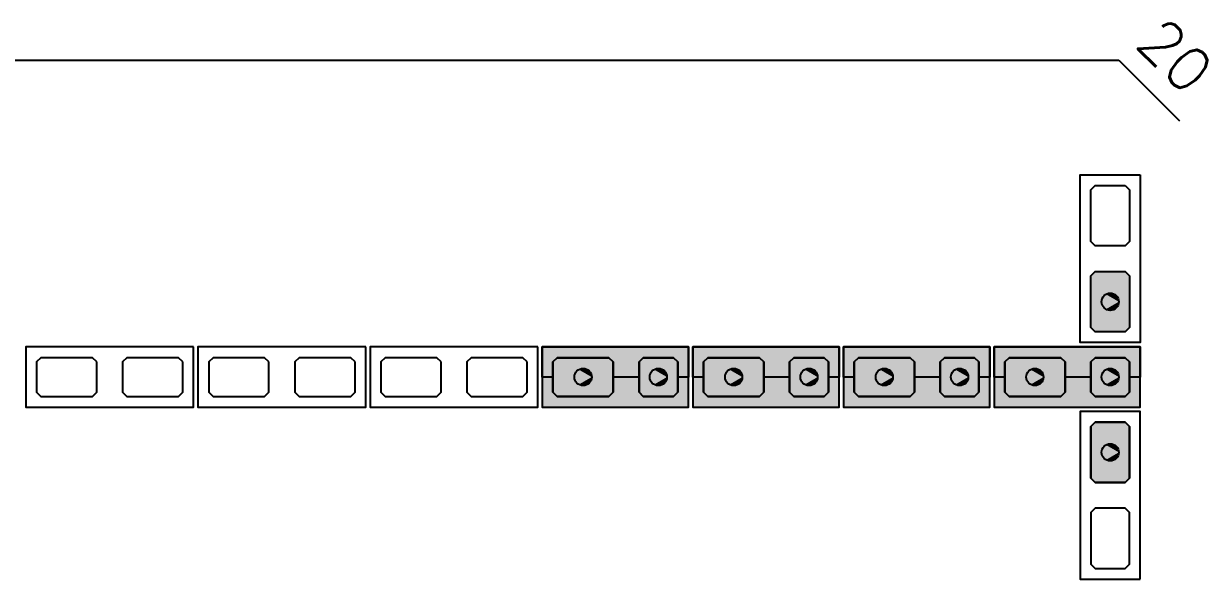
# Model space of a CAD drawing. Extents: x -1.9 to 86, y -1.6 to 61.
# Drawn here: x 58.52 to 64.02, y 33.29 to 35.88 of the extents above; entities that cross this region are included whole.
import ezdxf

# ---------------------------------------------------------------- set-up
doc = ezdxf.new("R2010")
doc.units = 0
doc.header["$MEASUREMENT"] = 0
for name, color, linetype in [('PENA_01', 1, 'CONTINUOUS'), ('PENA_02', 2, 'CONTINUOUS'), ('PENA_03', 3, 'CONTINUOUS'), ('PENA_05', 5, 'CONTINUOUS'), ('PENA_11', 252, 'CONTINUOUS'), ('PENA_21', 100, 'CONTINUOUS')]:
    doc.layers.add(name, color=color, linetype=linetype)
doc.styles.get("Standard").update_dxf_attribs({"font": 'ROMANS.SHX'})

msp = doc.modelspace()

# ---------------------------------------------------------------- linework, layer by layer
at = {"layer": 'PENA_01', "linetype": 'Continuous'}
for points in [[(63.6358, 35.1235), (63.6558, 35.1035), (63.6558, 34.8635), (63.6358, 34.8435), (63.4958, 34.8435), (63.4758, 34.8635), (63.4758, 35.1035), (63.4958, 35.1235), (63.6358, 35.1235)], [(63.6358, 34.7235), (63.6558, 34.7035), (63.6558, 34.4635), (63.6358, 34.4435), (63.4958, 34.4435), (63.4758, 34.4635), (63.4758, 34.7035), (63.4958, 34.7235), (63.6358, 34.7235)], [(58.8558, 34.3035), (58.8358, 34.3235), (58.5958, 34.3235), (58.5758, 34.3035), (58.5758, 34.1635), (58.5958, 34.1435), (58.8358, 34.1435), (58.8558, 34.1635), (58.8558, 34.3035)], [(59.2558, 34.3035), (59.2358, 34.3235), (58.9958, 34.3235), (58.9758, 34.3035), (58.9758, 34.1635), (58.9958, 34.1435), (59.2358, 34.1435), (59.2558, 34.1635), (59.2558, 34.3035)], [(59.6558, 34.3035), (59.6358, 34.3235), (59.3958, 34.3235), (59.3758, 34.3035), (59.3758, 34.1635), (59.3958, 34.1435), (59.6358, 34.1435), (59.6558, 34.1635), (59.6558, 34.3035)], [(60.0558, 34.3035), (60.0358, 34.3235), (59.7958, 34.3235), (59.7758, 34.3035), (59.7758, 34.1635), (59.7958, 34.1435), (60.0358, 34.1435), (60.0558, 34.1635), (60.0558, 34.3035)], [(60.4558, 34.3035), (60.4358, 34.3235), (60.1958, 34.3235), (60.1758, 34.3035), (60.1758, 34.1635), (60.1958, 34.1435), (60.4358, 34.1435), (60.4558, 34.1635), (60.4558, 34.3035)], [(60.8558, 34.3035), (60.8358, 34.3235), (60.5958, 34.3235), (60.5758, 34.3035), (60.5758, 34.1635), (60.5958, 34.1435), (60.8358, 34.1435), (60.8558, 34.1635), (60.8558, 34.3035)], [(61.2358, 34.3235), (60.9958, 34.3235), (60.9758, 34.3035), (60.9758, 34.1635), (60.9958, 34.1435), (61.2358, 34.1435), (61.2558, 34.1635), (61.2558, 34.3035), (61.2358, 34.3235)], [(61.5358, 34.3235), (61.3958, 34.3235), (61.3758, 34.3035), (61.3758, 34.1635), (61.3958, 34.1435), (61.5358, 34.1435), (61.5558, 34.1635), (61.5558, 34.3035), (61.5358, 34.3235)], [(61.9358, 34.3235), (61.6958, 34.3235), (61.6758, 34.3035), (61.6758, 34.1635), (61.6958, 34.1435), (61.9358, 34.1435), (61.9558, 34.1635), (61.9558, 34.3035), (61.9358, 34.3235)], [(62.2358, 34.3235), (62.0958, 34.3235), (62.0758, 34.3035), (62.0758, 34.1635), (62.0958, 34.1435), (62.2358, 34.1435), (62.2558, 34.1635), (62.2558, 34.3035), (62.2358, 34.3235)], [(62.6358, 34.3235), (62.3958, 34.3235), (62.3758, 34.3035), (62.3758, 34.1635), (62.3958, 34.1435), (62.6358, 34.1435), (62.6558, 34.1635), (62.6558, 34.3035), (62.6358, 34.3235)], [(62.9358, 34.3235), (62.7958, 34.3235), (62.7758, 34.3035), (62.7758, 34.1635), (62.7958, 34.1435), (62.9358, 34.1435), (62.9558, 34.1635), (62.9558, 34.3035), (62.9358, 34.3235)], [(63.3358, 34.3235), (63.0958, 34.3235), (63.0758, 34.3035), (63.0758, 34.1635), (63.0958, 34.1435), (63.3358, 34.1435), (63.3558, 34.1635), (63.3558, 34.3035), (63.3358, 34.3235)], [(63.6358, 34.3235), (63.4958, 34.3235), (63.4758, 34.3035), (63.4758, 34.1635), (63.4958, 34.1435), (63.6358, 34.1435), (63.6558, 34.1635), (63.6558, 34.3035), (63.6358, 34.3235)], [(63.6358, 33.7435), (63.6558, 33.7635), (63.6558, 34.0035), (63.6358, 34.0235), (63.4958, 34.0235), (63.4758, 34.0035), (63.4758, 33.7635), (63.4958, 33.7435), (63.6358, 33.7435)], [(63.6358, 33.3435), (63.6558, 33.3635), (63.6558, 33.6035), (63.6358, 33.6235), (63.4958, 33.6235), (63.4758, 33.6035), (63.4758, 33.3635), (63.4958, 33.3435), (63.6358, 33.3435)]]:
    msp.add_lwpolyline(points, dxfattribs=at)
at = {"layer": 'PENA_02', "linetype": 'Continuous'}
for points in [[(63.7058, 35.1735), (63.7058, 34.3935), (63.4258, 34.3935), (63.4258, 35.1735), (63.7058, 35.1735)], [(59.3058, 34.3735), (58.5258, 34.3735), (58.5258, 34.0935), (59.3058, 34.0935), (59.3058, 34.3735)], [(60.1058, 34.3735), (59.3258, 34.3735), (59.3258, 34.0935), (60.1058, 34.0935), (60.1058, 34.3735)], [(60.9058, 34.3735), (60.1258, 34.3735), (60.1258, 34.0935), (60.9058, 34.0935), (60.9058, 34.3735)], [(61.6058, 34.3735), (60.9258, 34.3735), (60.9258, 34.0935), (61.6058, 34.0935), (61.6058, 34.3735)], [(62.3058, 34.3735), (61.6258, 34.3735), (61.6258, 34.0935), (62.3058, 34.0935), (62.3058, 34.3735)], [(63.0058, 34.3735), (62.3258, 34.3735), (62.3258, 34.0935), (63.0058, 34.0935), (63.0058, 34.3735)], [(63.7058, 34.3735), (63.0258, 34.3735), (63.0258, 34.0935), (63.7058, 34.0935), (63.7058, 34.3735)], [(63.7058, 33.2935), (63.7058, 34.0735), (63.4258, 34.0735), (63.4258, 33.2935), (63.7058, 33.2935)]]:
    msp.add_lwpolyline(points, dxfattribs=at)
at = {"layer": 'PENA_03', "linetype": 'Continuous'}
for points in [[(63.4958, 34.4435), (63.4758, 34.4635), (63.4758, 34.7035), (63.4958, 34.7235), (63.6358, 34.7235), (63.6558, 34.7035), (63.6558, 34.4635), (63.6358, 34.4435), (63.4958, 34.4435)], [(60.9758, 34.3035), (60.9958, 34.3235), (61.2358, 34.3235), (61.2558, 34.3035), (61.2558, 34.1635), (61.2358, 34.1435), (60.9958, 34.1435), (60.9758, 34.1635), (60.9758, 34.3035)], [(61.3958, 34.1435), (61.3758, 34.1635), (61.3758, 34.3035), (61.3958, 34.3235), (61.5358, 34.3235), (61.5558, 34.3035), (61.5558, 34.1635), (61.5358, 34.1435), (61.3958, 34.1435)], [(61.6758, 34.3035), (61.6958, 34.3235), (61.9358, 34.3235), (61.9558, 34.3035), (61.9558, 34.1635), (61.9358, 34.1435), (61.6958, 34.1435), (61.6758, 34.1635), (61.6758, 34.3035)], [(62.0958, 34.1435), (62.0758, 34.1635), (62.0758, 34.3035), (62.0958, 34.3235), (62.2358, 34.3235), (62.2558, 34.3035), (62.2558, 34.1635), (62.2358, 34.1435), (62.0958, 34.1435)], [(62.3758, 34.3035), (62.3958, 34.3235), (62.6358, 34.3235), (62.6558, 34.3035), (62.6558, 34.1635), (62.6358, 34.1435), (62.3958, 34.1435), (62.3758, 34.1635), (62.3758, 34.3035)], [(62.7958, 34.1435), (62.7758, 34.1635), (62.7758, 34.3035), (62.7958, 34.3235), (62.9358, 34.3235), (62.9558, 34.3035), (62.9558, 34.1635), (62.9358, 34.1435), (62.7958, 34.1435)], [(63.0758, 34.3035), (63.0958, 34.3235), (63.3358, 34.3235), (63.3558, 34.3035), (63.3558, 34.1635), (63.3358, 34.1435), (63.0958, 34.1435), (63.0758, 34.1635), (63.0758, 34.3035)], [(63.4958, 34.1435), (63.4758, 34.1635), (63.4758, 34.3035), (63.4958, 34.3235), (63.6358, 34.3235), (63.6558, 34.3035), (63.6558, 34.1635), (63.6358, 34.1435), (63.4958, 34.1435)], [(63.6358, 34.0235), (63.6558, 34.0035), (63.6558, 33.7635), (63.6358, 33.7435), (63.4958, 33.7435), (63.4758, 33.7635), (63.4758, 34.0035), (63.4958, 34.0235), (63.6358, 34.0235)]]:
    msp.add_lwpolyline(points, dxfattribs=at)
for centre in [(63.5658, 34.5835), (61.1158, 34.2335), (61.4658, 34.2335), (61.8158, 34.2335), (62.1658, 34.2335), (62.5158, 34.2335), (62.8658, 34.2335), (63.2158, 34.2335), (63.5658, 34.2335), (63.5658, 33.8835)]:
    msp.add_circle(centre, 0.04, dxfattribs=at)
for points in [[(63.6058, 34.5835), (63.5458, 34.6181), (63.5282, 34.5972)], [(63.6058, 34.5835), (63.5727, 34.6229), (63.5458, 34.6181)], [(63.6058, 34.5835), (63.5964, 34.6092), (63.5727, 34.6229)], [(63.6058, 34.5835), (63.5282, 34.5972), (63.5282, 34.5698)], [(63.6058, 34.5835), (63.5282, 34.5698), (63.5458, 34.5488)], [(63.6058, 34.5835), (63.5458, 34.5488), (63.5727, 34.5441)], [(63.6058, 34.5835), (63.5727, 34.5441), (63.5964, 34.5578)], [(63.6058, 34.5835), (63.5964, 34.5578), (63.6058, 34.5835)], [(61.1558, 34.2335), (61.0958, 34.2681), (61.0782, 34.2472)], [(61.1558, 34.2335), (61.0782, 34.2472), (61.0782, 34.2198)], [(61.1558, 34.2335), (61.0782, 34.2198), (61.0958, 34.1988)], [(61.1558, 34.2335), (61.1227, 34.2729), (61.0958, 34.2681)], [(61.1558, 34.2335), (61.0958, 34.1988), (61.1227, 34.1941)], [(61.1558, 34.2335), (61.1464, 34.2592), (61.1227, 34.2729)], [(61.1558, 34.2335), (61.1227, 34.1941), (61.1464, 34.2078)], [(61.1558, 34.2335), (61.1464, 34.2078), (61.1558, 34.2335)], [(61.5058, 34.2335), (61.4458, 34.2681), (61.4282, 34.2472)], [(61.5058, 34.2335), (61.4282, 34.2472), (61.4282, 34.2198)], [(61.5058, 34.2335), (61.4282, 34.2198), (61.4458, 34.1988)], [(61.5058, 34.2335), (61.4727, 34.2729), (61.4458, 34.2681)], [(61.5058, 34.2335), (61.4458, 34.1988), (61.4727, 34.1941)], [(61.5058, 34.2335), (61.4964, 34.2592), (61.4727, 34.2729)], [(61.5058, 34.2335), (61.4727, 34.1941), (61.4964, 34.2078)], [(61.5058, 34.2335), (61.4964, 34.2078), (61.5058, 34.2335)], [(61.8558, 34.2335), (61.7958, 34.2681), (61.7782, 34.2472)], [(61.8558, 34.2335), (61.7782, 34.2472), (61.7782, 34.2198)], [(61.8558, 34.2335), (61.7782, 34.2198), (61.7958, 34.1988)], [(61.8558, 34.2335), (61.8227, 34.2729), (61.7958, 34.2681)], [(61.8558, 34.2335), (61.7958, 34.1988), (61.8227, 34.1941)], [(61.8558, 34.2335), (61.8464, 34.2592), (61.8227, 34.2729)], [(61.8558, 34.2335), (61.8227, 34.1941), (61.8464, 34.2078)], [(61.8558, 34.2335), (61.8464, 34.2078), (61.8558, 34.2335)], [(62.2058, 34.2335), (62.1458, 34.2681), (62.1282, 34.2472)], [(62.2058, 34.2335), (62.1282, 34.2472), (62.1282, 34.2198)], [(62.2058, 34.2335), (62.1282, 34.2198), (62.1458, 34.1988)], [(62.2058, 34.2335), (62.1727, 34.2729), (62.1458, 34.2681)], [(62.2058, 34.2335), (62.1458, 34.1988), (62.1727, 34.1941)], [(62.2058, 34.2335), (62.1964, 34.2592), (62.1727, 34.2729)], [(62.2058, 34.2335), (62.1727, 34.1941), (62.1964, 34.2078)], [(62.2058, 34.2335), (62.1964, 34.2078), (62.2058, 34.2335)], [(62.5558, 34.2335), (62.4958, 34.2681), (62.4782, 34.2472)], [(62.5558, 34.2335), (62.4782, 34.2472), (62.4782, 34.2198)], [(62.5558, 34.2335), (62.4782, 34.2198), (62.4958, 34.1988)], [(62.5558, 34.2335), (62.5227, 34.2729), (62.4958, 34.2681)], [(62.5558, 34.2335), (62.4958, 34.1988), (62.5227, 34.1941)], [(62.5558, 34.2335), (62.5464, 34.2592), (62.5227, 34.2729)], [(62.5558, 34.2335), (62.5227, 34.1941), (62.5464, 34.2078)], [(62.5558, 34.2335), (62.5464, 34.2078), (62.5558, 34.2335)], [(62.9058, 34.2335), (62.8458, 34.2681), (62.8282, 34.2472)], [(62.9058, 34.2335), (62.8282, 34.2472), (62.8282, 34.2198)], [(62.9058, 34.2335), (62.8282, 34.2198), (62.8458, 34.1988)], [(62.9058, 34.2335), (62.8727, 34.2729), (62.8458, 34.2681)], [(62.9058, 34.2335), (62.8458, 34.1988), (62.8727, 34.1941)], [(62.9058, 34.2335), (62.8964, 34.2592), (62.8727, 34.2729)], [(62.9058, 34.2335), (62.8727, 34.1941), (62.8964, 34.2078)], [(62.9058, 34.2335), (62.8964, 34.2078), (62.9058, 34.2335)], [(63.2558, 34.2335), (63.1958, 34.2681), (63.1782, 34.2472)], [(63.2558, 34.2335), (63.1782, 34.2472), (63.1782, 34.2198)], [(63.2558, 34.2335), (63.1782, 34.2198), (63.1958, 34.1988)], [(63.2558, 34.2335), (63.2227, 34.2729), (63.1958, 34.2681)], [(63.2558, 34.2335), (63.1958, 34.1988), (63.2227, 34.1941)], [(63.2558, 34.2335), (63.2464, 34.2592), (63.2227, 34.2729)], [(63.2558, 34.2335), (63.2227, 34.1941), (63.2464, 34.2078)], [(63.2558, 34.2335), (63.2464, 34.2078), (63.2558, 34.2335)], [(63.6058, 34.2335), (63.5458, 34.2681), (63.5282, 34.2472)], [(63.6058, 34.2335), (63.5282, 34.2472), (63.5282, 34.2198)], [(63.6058, 34.2335), (63.5282, 34.2198), (63.5458, 34.1988)], [(63.6058, 34.2335), (63.5727, 34.2729), (63.5458, 34.2681)], [(63.6058, 34.2335), (63.5458, 34.1988), (63.5727, 34.1941)], [(63.6058, 34.2335), (63.5964, 34.2592), (63.5727, 34.2729)], [(63.6058, 34.2335), (63.5727, 34.1941), (63.5964, 34.2078)], [(63.6058, 34.2335), (63.5964, 34.2078), (63.6058, 34.2335)], [(63.6058, 33.8835), (63.5458, 33.9181), (63.5282, 33.8972)], [(63.6058, 33.8835), (63.5282, 33.8972), (63.5282, 33.8698)], [(63.6058, 33.8835), (63.5727, 33.9229), (63.5458, 33.9181)], [(63.6058, 33.8835), (63.5964, 33.9092), (63.5727, 33.9229)], [(63.6058, 33.8835), (63.5282, 33.8698), (63.5458, 33.8488)], [(63.6058, 33.8835), (63.5458, 33.8488), (63.5727, 33.8441)], [(63.6058, 33.8835), (63.5727, 33.8441), (63.5964, 33.8578)], [(63.6058, 33.8835), (63.5964, 33.8578), (63.6058, 33.8835)]]:
    msp.add_solid(points, dxfattribs=at)
at = {"layer": 'PENA_05', "linetype": 'Continuous'}
for p, q in [((50.7258, 35.7067), (63.6058, 35.7067)), ((63.6058, 35.7067), (63.8886, 35.4239))]:
    msp.add_line(p, q, dxfattribs=at)
at = {"layer": 'PENA_11', "linetype": 'Continuous'}
for points in [[(63.4958, 34.4435), (63.4758, 34.7035), (63.4958, 34.7235)], [(63.4958, 34.4435), (63.4958, 34.7235), (63.6358, 34.7235)], [(63.4958, 34.4435), (63.6358, 34.7235), (63.6558, 34.7035)], [(63.4958, 34.4435), (63.4758, 34.4635), (63.4758, 34.7035)], [(63.4958, 34.4435), (63.6558, 34.7035), (63.6558, 34.4635)], [(63.4958, 34.4435), (63.6558, 34.4635), (63.6358, 34.4435)], [(63.4958, 34.4435), (63.6358, 34.4435), (63.4958, 34.4435)], [(60.9758, 34.3035), (60.9958, 34.3235), (61.2358, 34.3235)], [(60.9758, 34.3035), (61.2358, 34.3235), (61.2558, 34.3035)], [(60.9758, 34.3035), (61.2558, 34.3035), (61.2558, 34.1635)], [(60.9758, 34.3035), (61.2558, 34.1635), (61.2358, 34.1435)], [(60.9758, 34.3035), (61.2358, 34.1435), (60.9958, 34.1435)], [(60.9758, 34.3035), (60.9958, 34.1435), (60.9758, 34.1635)], [(60.9758, 34.3035), (60.9758, 34.1635), (60.9758, 34.3035)], [(61.3958, 34.1435), (61.3758, 34.3035), (61.3958, 34.3235)], [(61.3958, 34.1435), (61.3758, 34.1635), (61.3758, 34.3035)], [(61.3958, 34.1435), (61.3958, 34.3235), (61.5358, 34.3235)], [(61.3958, 34.1435), (61.5358, 34.3235), (61.5558, 34.3035)], [(61.3958, 34.1435), (61.5558, 34.3035), (61.5558, 34.1635)], [(61.6758, 34.3035), (61.6958, 34.3235), (61.9358, 34.3235)], [(61.6758, 34.3035), (61.9358, 34.3235), (61.9558, 34.3035)], [(61.6758, 34.3035), (61.9558, 34.3035), (61.9558, 34.1635)], [(61.6758, 34.3035), (61.9558, 34.1635), (61.9358, 34.1435)], [(61.6758, 34.3035), (61.9358, 34.1435), (61.6958, 34.1435)], [(61.6758, 34.3035), (61.6958, 34.1435), (61.6758, 34.1635)], [(61.6758, 34.3035), (61.6758, 34.1635), (61.6758, 34.3035)], [(62.0958, 34.1435), (62.0758, 34.3035), (62.0958, 34.3235)], [(62.0958, 34.1435), (62.0758, 34.1635), (62.0758, 34.3035)], [(62.0958, 34.1435), (62.0958, 34.3235), (62.2358, 34.3235)], [(62.0958, 34.1435), (62.2358, 34.3235), (62.2558, 34.3035)], [(62.0958, 34.1435), (62.2558, 34.3035), (62.2558, 34.1635)], [(62.3758, 34.3035), (62.3958, 34.3235), (62.6358, 34.3235)], [(62.3758, 34.3035), (62.6358, 34.3235), (62.6558, 34.3035)], [(62.3758, 34.3035), (62.6558, 34.3035), (62.6558, 34.1635)], [(62.3758, 34.3035), (62.6558, 34.1635), (62.6358, 34.1435)], [(62.3758, 34.3035), (62.6358, 34.1435), (62.3958, 34.1435)], [(62.3758, 34.3035), (62.3958, 34.1435), (62.3758, 34.1635)], [(62.3758, 34.3035), (62.3758, 34.1635), (62.3758, 34.3035)], [(62.7958, 34.1435), (62.7758, 34.3035), (62.7958, 34.3235)], [(62.7958, 34.1435), (62.7758, 34.1635), (62.7758, 34.3035)], [(62.7958, 34.1435), (62.7958, 34.3235), (62.9358, 34.3235)], [(62.7958, 34.1435), (62.9358, 34.3235), (62.9558, 34.3035)], [(62.7958, 34.1435), (62.9558, 34.3035), (62.9558, 34.1635)], [(63.0758, 34.3035), (63.0958, 34.3235), (63.3358, 34.3235)], [(63.0758, 34.3035), (63.3358, 34.3235), (63.3558, 34.3035)], [(63.0758, 34.3035), (63.3558, 34.3035), (63.3558, 34.1635)], [(63.0758, 34.3035), (63.3558, 34.1635), (63.3358, 34.1435)], [(63.0758, 34.3035), (63.3358, 34.1435), (63.0958, 34.1435)], [(63.0758, 34.3035), (63.0958, 34.1435), (63.0758, 34.1635)], [(63.0758, 34.3035), (63.0758, 34.1635), (63.0758, 34.3035)], [(63.4958, 34.1435), (63.4758, 34.3035), (63.4958, 34.3235)], [(63.4958, 34.1435), (63.4758, 34.1635), (63.4758, 34.3035)], [(63.4958, 34.1435), (63.4958, 34.3235), (63.6358, 34.3235)], [(63.4958, 34.1435), (63.6358, 34.3235), (63.6558, 34.3035)], [(63.4958, 34.1435), (63.6558, 34.3035), (63.6558, 34.1635)], [(61.3958, 34.1435), (61.5558, 34.1635), (61.5358, 34.1435)], [(61.3958, 34.1435), (61.5358, 34.1435), (61.3958, 34.1435)], [(62.0958, 34.1435), (62.2558, 34.1635), (62.2358, 34.1435)], [(62.0958, 34.1435), (62.2358, 34.1435), (62.0958, 34.1435)], [(62.7958, 34.1435), (62.9558, 34.1635), (62.9358, 34.1435)], [(62.7958, 34.1435), (62.9358, 34.1435), (62.7958, 34.1435)], [(63.4958, 34.1435), (63.6558, 34.1635), (63.6358, 34.1435)], [(63.4958, 34.1435), (63.6358, 34.1435), (63.4958, 34.1435)], [(63.6358, 34.0235), (63.4958, 33.7435), (63.4758, 33.7635)], [(63.6358, 34.0235), (63.4758, 33.7635), (63.4758, 34.0035)], [(63.6358, 34.0235), (63.4758, 34.0035), (63.4958, 34.0235)], [(63.6358, 34.0235), (63.6358, 33.7435), (63.4958, 33.7435)], [(63.6358, 34.0235), (63.4958, 34.0235), (63.6358, 34.0235)], [(63.6358, 34.0235), (63.6558, 34.0035), (63.6558, 33.7635)], [(63.6358, 34.0235), (63.6558, 33.7635), (63.6358, 33.7435)]]:
    msp.add_solid(points, dxfattribs=at)
at = {"layer": 'PENA_21', "linetype": 'Continuous'}
for points in [[(61.6058, 34.2335), (61.5558, 34.2335), (61.5558, 34.3035), (61.5358, 34.3235), (61.3958, 34.3235), (61.3758, 34.3035), (61.3758, 34.2335), (61.2558, 34.2335), (61.2558, 34.3035), (61.2358, 34.3235), (60.9958, 34.3235), (60.9758, 34.3035), (60.9758, 34.2335), (60.9258, 34.2335), (60.9258, 34.3735), (61.6058, 34.3735), (61.6058, 34.2335)], [(62.3058, 34.2335), (62.2558, 34.2335), (62.2558, 34.3035), (62.2358, 34.3235), (62.0958, 34.3235), (62.0758, 34.3035), (62.0758, 34.2335), (61.9558, 34.2335), (61.9558, 34.3035), (61.9358, 34.3235), (61.6958, 34.3235), (61.6758, 34.3035), (61.6758, 34.2335), (61.6258, 34.2335), (61.6258, 34.3735), (62.3058, 34.3735), (62.3058, 34.2335)], [(63.0058, 34.2335), (62.9558, 34.2335), (62.9558, 34.3035), (62.9358, 34.3235), (62.7958, 34.3235), (62.7758, 34.3035), (62.7758, 34.2335), (62.6558, 34.2335), (62.6558, 34.3035), (62.6358, 34.3235), (62.3958, 34.3235), (62.3758, 34.3035), (62.3758, 34.2335), (62.3258, 34.2335), (62.3258, 34.3735), (63.0058, 34.3735), (63.0058, 34.2335)], [(63.7058, 34.2335), (63.6558, 34.2335), (63.6558, 34.3035), (63.6358, 34.3235), (63.4958, 34.3235), (63.4758, 34.3035), (63.4758, 34.2335), (63.3558, 34.2335), (63.3558, 34.3035), (63.3358, 34.3235), (63.0958, 34.3235), (63.0758, 34.3035), (63.0758, 34.2335), (63.0258, 34.2335), (63.0258, 34.3735), (63.7058, 34.3735), (63.7058, 34.2335)], [(61.6058, 34.2335), (61.5558, 34.2335), (61.5558, 34.1635), (61.5358, 34.1435), (61.3958, 34.1435), (61.3758, 34.1635), (61.3758, 34.2335), (61.2558, 34.2335), (61.2558, 34.1635), (61.2358, 34.1435), (60.9958, 34.1435), (60.9758, 34.1635), (60.9758, 34.2335), (60.9258, 34.2335), (60.9258, 34.0935), (61.6058, 34.0935), (61.6058, 34.2335)], [(62.3058, 34.2335), (62.2558, 34.2335), (62.2558, 34.1635), (62.2358, 34.1435), (62.0958, 34.1435), (62.0758, 34.1635), (62.0758, 34.2335), (61.9558, 34.2335), (61.9558, 34.1635), (61.9358, 34.1435), (61.6958, 34.1435), (61.6758, 34.1635), (61.6758, 34.2335), (61.6258, 34.2335), (61.6258, 34.0935), (62.3058, 34.0935), (62.3058, 34.2335)], [(63.0058, 34.2335), (62.9558, 34.2335), (62.9558, 34.1635), (62.9358, 34.1435), (62.7958, 34.1435), (62.7758, 34.1635), (62.7758, 34.2335), (62.6558, 34.2335), (62.6558, 34.1635), (62.6358, 34.1435), (62.3958, 34.1435), (62.3758, 34.1635), (62.3758, 34.2335), (62.3258, 34.2335), (62.3258, 34.0935), (63.0058, 34.0935), (63.0058, 34.2335)], [(63.7058, 34.2335), (63.6558, 34.2335), (63.6558, 34.1635), (63.6358, 34.1435), (63.4958, 34.1435), (63.4758, 34.1635), (63.4758, 34.2335), (63.3558, 34.2335), (63.3558, 34.1635), (63.3358, 34.1435), (63.0958, 34.1435), (63.0758, 34.1635), (63.0758, 34.2335), (63.0258, 34.2335), (63.0258, 34.0935), (63.7058, 34.0935), (63.7058, 34.2335)]]:
    msp.add_lwpolyline(points, dxfattribs=at)
for points in [[(61.6058, 34.3735), (60.9958, 34.3235), (60.9258, 34.3735)], [(60.9958, 34.3235), (60.9758, 34.3035), (60.9258, 34.3735)], [(60.9258, 34.3735), (60.9758, 34.3035), (60.9258, 34.2335)], [(61.2358, 34.3235), (60.9958, 34.3235), (61.6058, 34.3735)], [(61.2558, 34.3035), (61.2358, 34.3235), (61.6058, 34.3735)], [(61.6058, 34.3735), (61.3958, 34.3235), (61.2558, 34.3035)], [(61.6058, 34.3735), (61.5358, 34.3235), (61.3958, 34.3235)], [(61.6058, 34.3735), (61.5558, 34.3035), (61.5358, 34.3235)], [(61.6058, 34.3735), (61.6058, 34.2335), (61.5558, 34.2335)], [(61.6058, 34.3735), (61.5558, 34.2335), (61.5558, 34.3035)], [(62.3058, 34.3735), (61.6958, 34.3235), (61.6258, 34.3735)], [(61.6958, 34.3235), (61.6758, 34.3035), (61.6258, 34.3735)], [(61.6258, 34.3735), (61.6758, 34.3035), (61.6258, 34.2335)], [(61.9358, 34.3235), (61.6958, 34.3235), (62.3058, 34.3735)], [(61.9558, 34.3035), (61.9358, 34.3235), (62.3058, 34.3735)], [(62.3058, 34.3735), (62.0958, 34.3235), (61.9558, 34.3035)], [(62.3058, 34.3735), (62.2358, 34.3235), (62.0958, 34.3235)], [(62.3058, 34.3735), (62.2558, 34.3035), (62.2358, 34.3235)], [(62.3058, 34.3735), (62.3058, 34.2335), (62.2558, 34.2335)], [(62.3058, 34.3735), (62.2558, 34.2335), (62.2558, 34.3035)], [(63.0058, 34.3735), (62.3958, 34.3235), (62.3258, 34.3735)], [(62.3958, 34.3235), (62.3758, 34.3035), (62.3258, 34.3735)], [(62.3258, 34.3735), (62.3758, 34.3035), (62.3258, 34.2335)], [(62.6358, 34.3235), (62.3958, 34.3235), (63.0058, 34.3735)], [(62.6558, 34.3035), (62.6358, 34.3235), (63.0058, 34.3735)], [(63.0058, 34.3735), (62.7958, 34.3235), (62.6558, 34.3035)], [(63.0058, 34.3735), (62.9358, 34.3235), (62.7958, 34.3235)], [(63.0058, 34.3735), (62.9558, 34.3035), (62.9358, 34.3235)], [(63.0058, 34.3735), (63.0058, 34.2335), (62.9558, 34.2335)], [(63.0058, 34.3735), (62.9558, 34.2335), (62.9558, 34.3035)], [(63.7058, 34.3735), (63.0958, 34.3235), (63.0258, 34.3735)], [(63.0958, 34.3235), (63.0758, 34.3035), (63.0258, 34.3735)], [(63.0258, 34.3735), (63.0758, 34.3035), (63.0258, 34.2335)], [(63.3358, 34.3235), (63.0958, 34.3235), (63.7058, 34.3735)], [(63.3558, 34.3035), (63.3358, 34.3235), (63.7058, 34.3735)], [(63.7058, 34.3735), (63.4958, 34.3235), (63.3558, 34.3035)], [(63.7058, 34.3735), (63.6358, 34.3235), (63.4958, 34.3235)], [(63.7058, 34.3735), (63.6558, 34.3035), (63.6358, 34.3235)], [(63.7058, 34.3735), (63.7058, 34.2335), (63.6558, 34.2335)], [(63.7058, 34.3735), (63.6558, 34.2335), (63.6558, 34.3035)], [(60.9758, 34.3035), (60.9758, 34.2335), (60.9258, 34.2335)], [(61.2558, 34.2335), (61.2558, 34.3035), (61.3958, 34.3235)], [(61.2558, 34.2335), (61.3958, 34.3235), (61.3758, 34.3035)], [(61.2558, 34.2335), (61.3758, 34.3035), (61.3758, 34.2335)], [(61.6758, 34.3035), (61.6758, 34.2335), (61.6258, 34.2335)], [(61.9558, 34.2335), (61.9558, 34.3035), (62.0958, 34.3235)], [(61.9558, 34.2335), (62.0958, 34.3235), (62.0758, 34.3035)], [(61.9558, 34.2335), (62.0758, 34.3035), (62.0758, 34.2335)], [(62.3758, 34.3035), (62.3758, 34.2335), (62.3258, 34.2335)], [(62.6558, 34.2335), (62.6558, 34.3035), (62.7958, 34.3235)], [(62.6558, 34.2335), (62.7958, 34.3235), (62.7758, 34.3035)], [(62.6558, 34.2335), (62.7758, 34.3035), (62.7758, 34.2335)], [(63.0758, 34.3035), (63.0758, 34.2335), (63.0258, 34.2335)], [(63.3558, 34.2335), (63.3558, 34.3035), (63.4958, 34.3235)], [(63.3558, 34.2335), (63.4958, 34.3235), (63.4758, 34.3035)], [(63.3558, 34.2335), (63.4758, 34.3035), (63.4758, 34.2335)], [(60.9258, 34.0935), (60.9758, 34.1635), (60.9258, 34.2335)], [(60.9758, 34.1635), (60.9758, 34.2335), (60.9258, 34.2335)], [(61.2558, 34.2335), (61.2558, 34.1635), (61.3958, 34.1435)], [(61.2558, 34.2335), (61.3958, 34.1435), (61.3758, 34.1635)], [(61.2558, 34.2335), (61.3758, 34.1635), (61.3758, 34.2335)], [(61.6058, 34.0935), (61.6058, 34.2335), (61.5558, 34.2335)], [(61.6058, 34.0935), (61.5558, 34.2335), (61.5558, 34.1635)], [(61.6258, 34.0935), (61.6758, 34.1635), (61.6258, 34.2335)], [(61.6758, 34.1635), (61.6758, 34.2335), (61.6258, 34.2335)], [(61.9558, 34.2335), (61.9558, 34.1635), (62.0958, 34.1435)], [(61.9558, 34.2335), (62.0958, 34.1435), (62.0758, 34.1635)], [(61.9558, 34.2335), (62.0758, 34.1635), (62.0758, 34.2335)], [(62.3058, 34.0935), (62.3058, 34.2335), (62.2558, 34.2335)], [(62.3058, 34.0935), (62.2558, 34.2335), (62.2558, 34.1635)], [(62.3258, 34.0935), (62.3758, 34.1635), (62.3258, 34.2335)], [(62.3758, 34.1635), (62.3758, 34.2335), (62.3258, 34.2335)], [(62.6558, 34.2335), (62.6558, 34.1635), (62.7958, 34.1435)], [(62.6558, 34.2335), (62.7958, 34.1435), (62.7758, 34.1635)], [(62.6558, 34.2335), (62.7758, 34.1635), (62.7758, 34.2335)], [(63.0058, 34.0935), (63.0058, 34.2335), (62.9558, 34.2335)], [(63.0058, 34.0935), (62.9558, 34.2335), (62.9558, 34.1635)], [(63.0258, 34.0935), (63.0758, 34.1635), (63.0258, 34.2335)], [(63.0758, 34.1635), (63.0758, 34.2335), (63.0258, 34.2335)], [(63.3558, 34.2335), (63.3558, 34.1635), (63.4958, 34.1435)], [(63.3558, 34.2335), (63.4958, 34.1435), (63.4758, 34.1635)], [(63.3558, 34.2335), (63.4758, 34.1635), (63.4758, 34.2335)], [(63.7058, 34.0935), (63.7058, 34.2335), (63.6558, 34.2335)], [(63.7058, 34.0935), (63.6558, 34.2335), (63.6558, 34.1635)], [(60.9958, 34.1435), (60.9758, 34.1635), (60.9258, 34.0935)], [(61.6058, 34.0935), (60.9958, 34.1435), (60.9258, 34.0935)], [(61.2358, 34.1435), (60.9958, 34.1435), (61.6058, 34.0935)], [(61.2558, 34.1635), (61.2358, 34.1435), (61.6058, 34.0935)], [(61.6058, 34.0935), (61.3958, 34.1435), (61.2558, 34.1635)], [(61.6058, 34.0935), (61.5358, 34.1435), (61.3958, 34.1435)], [(61.6058, 34.0935), (61.5558, 34.1635), (61.5358, 34.1435)], [(61.6958, 34.1435), (61.6758, 34.1635), (61.6258, 34.0935)], [(62.3058, 34.0935), (61.6958, 34.1435), (61.6258, 34.0935)], [(61.9358, 34.1435), (61.6958, 34.1435), (62.3058, 34.0935)], [(61.9558, 34.1635), (61.9358, 34.1435), (62.3058, 34.0935)], [(62.3058, 34.0935), (62.0958, 34.1435), (61.9558, 34.1635)], [(62.3058, 34.0935), (62.2358, 34.1435), (62.0958, 34.1435)], [(62.3058, 34.0935), (62.2558, 34.1635), (62.2358, 34.1435)], [(62.3958, 34.1435), (62.3758, 34.1635), (62.3258, 34.0935)], [(63.0058, 34.0935), (62.3958, 34.1435), (62.3258, 34.0935)], [(62.6358, 34.1435), (62.3958, 34.1435), (63.0058, 34.0935)], [(62.6558, 34.1635), (62.6358, 34.1435), (63.0058, 34.0935)], [(63.0058, 34.0935), (62.7958, 34.1435), (62.6558, 34.1635)], [(63.0058, 34.0935), (62.9358, 34.1435), (62.7958, 34.1435)], [(63.0058, 34.0935), (62.9558, 34.1635), (62.9358, 34.1435)], [(63.0958, 34.1435), (63.0758, 34.1635), (63.0258, 34.0935)], [(63.7058, 34.0935), (63.0958, 34.1435), (63.0258, 34.0935)], [(63.3358, 34.1435), (63.0958, 34.1435), (63.7058, 34.0935)], [(63.3558, 34.1635), (63.3358, 34.1435), (63.7058, 34.0935)], [(63.7058, 34.0935), (63.4958, 34.1435), (63.3558, 34.1635)], [(63.7058, 34.0935), (63.6358, 34.1435), (63.4958, 34.1435)], [(63.7058, 34.0935), (63.6558, 34.1635), (63.6358, 34.1435)]]:
    msp.add_solid(points, dxfattribs=at)

# ---------------------------------------------------------------- texts
at = {"layer": 'PENA_03', "linetype": 'Continuous'}
msp.add_text('20', height=0.2, rotation=315, dxfattribs=at).set_placement((63.6765, 35.7775))

doc.saveas('drawing.dxf')
